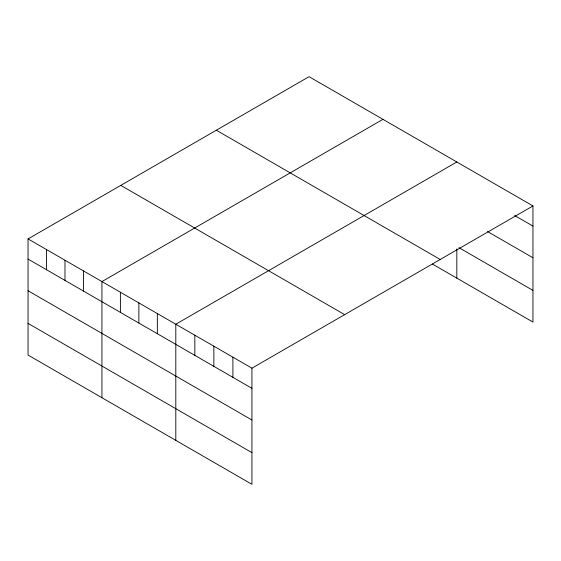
<?xml version="1.0" encoding="UTF-8"?>
<svg xmlns="http://www.w3.org/2000/svg" width="561" height="561" viewBox="0 0 561 561"><rect width="100%" height="100%" fill="white"/><g stroke="black" fill="none" stroke-linecap="round" stroke-linejoin="round"><path stroke-width="0.84" d="M532.95 205.936L251.931 368.177L251.931 484.318L28.05 355.064L28.05 238.923L309.069 76.682L532.95 205.936L532.95 322.077L432.454 264.056M382.953 119.332L101.927 281.58L101.927 397.721M456.829 161.989L175.81 324.23L175.81 440.378M514.654 215.515L532.95 226.083M487.572 231.56L532.95 257.758M459.024 247.717L532.95 290.395M216.336 130.222L440.21 259.477M120.79 185.382L344.664 314.637M28.05 238.923L251.931 368.177M28.05 259.07L251.931 388.331M28.05 290.752L251.931 420.007M28.05 323.388L251.931 452.643M456.829 248.951L456.829 278.13M232.899 357.196L232.899 377.343M213.867 346.207L213.867 366.354M194.842 335.219L194.842 355.365M157.339 313.571L157.339 333.718M138.869 302.905L138.869 323.052M120.398 292.246L120.398 312.393M83.463 270.914L83.463 291.061M64.992 260.255L64.992 280.402M46.521 249.589L46.521 269.736"/></g></svg>
